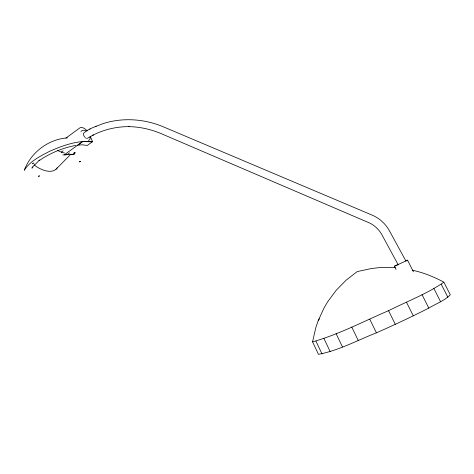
<?xml version="1.0" encoding="UTF-8"?>
<svg xmlns="http://www.w3.org/2000/svg" width="474" height="474" viewBox="0 0 474 474"><rect width="100%" height="100%" fill="white"/><g stroke="black" fill="none" stroke-linecap="round" stroke-linejoin="round"><path stroke-width="0.71" d="M412.161 270.162C423.258 272.532 433.911 276.769 443.865 282.19L450.3 294.816C444.328 300.848 435.956 303.745 428.798 308.088C411.598 316.869 394.078 325.004 376.421 332.837C357.307 340.261 338.738 350.576 318.457 354.315L312.562 341.849L315.767 327.783L318.072 320.981L324.02 307.981L327.641 301.843L336.084 290.414L346.008 280.276L357.23 271.59L371.326 268.533L378.572 267.709L385.907 267.372L395.328 267.686M32.475 166.901L31.959 168.175L34.566 164.638M318.273 320.667L319.363 318.789M33.921 163.317C34.098 162.363 31.355 164.069 33.05 163.761M39.508 159.963L34.478 165.207A22.402 12.294 42.1 0 0 57.188 167.855M56.021 169.242L70.958 154.091M312.562 341.849C338.91 334.419 363.44 321.419 388.556 310.677C407.03 301.387 426.807 293.975 443.865 282.19M61.472 152.089L63.119 150.779M65.922 138.088L80.248 127.613C82.997 126.919 85.462 129.029 87.198 130.913M80.959 131.547C82.263 130.089 84.336 129.734 85.918 130.972M90.226 136.281L92.602 141.643L82.707 141.554L64.423 154.69L74.459 154.554M92.335 141.839L82.707 141.554L77.618 145.21L82.144 144.789L87.24 145.465L92.602 141.643M88.508 140.618L90.084 139.036L90.096 136.802M39.099 160.71C50.072 153.043 62.752 147.87 75.893 145.37M405.904 261.002L388.964 229.955C385.273 223.675 379.65 218.567 373.038 215.504L163.666 126.955C144.446 118.773 122.298 117.238 102.384 123.844C96.074 126.564 88.282 128.543 83.465 133.431C83.294 134.823 83.939 136.18 84.828 137.205M87.743 138.094L93.307 134.983L92.833 135.208C104.114 129.485 116.734 126.511 129.384 126.629L128.833 126.641C140.031 126.825 151.111 129.366 161.409 133.733L369.388 222.91C374.436 225.292 378.69 229.256 381.517 234.061L398.231 264.848M74.619 152.764C75.384 151.923 75.313 153.469 74.169 153.043M39.158 176.287C40.912 175.238 37.203 176.245 38.595 176.47M95.695 126.398L96.181 126.173M89.705 129.206L90.184 128.981M413.441 271.851L407.551 260.173L394.445 266.228L396.063 269.463M398.124 264.528L394.445 266.228M405.916 260.925L407.551 260.173M74.631 153.161L75.07 152.806L74.128 152.96M82.725 141.554C71.248 142.514 60.299 146.662 49.806 151.212C40.432 156.094 30.105 161.018 24.263 170.255C30.934 152.403 48.378 139.202 67.415 137.869M86.706 138.343L87.269 138.325M85.438 137.762L86.078 138.153M441.282 284.299L447.859 297.228M433.9 288.53L440.589 301.731M422.038 294.656L428.798 308.088M406.502 302.246L413.281 315.832M388.556 310.677L395.298 324.334M369.761 319.203L376.421 332.837M351.773 327.078L358.308 340.599M336.102 333.66L342.489 346.974M323.926 338.46L330.141 351.518M315.98 341.209L322.03 353.977M61.555 152.338A1.541 0.907 52.1 0 1 61.756 152.207M64.482 153.001A22.823 11.897 42.7 0 1 57.668 150.448M74.068 152.912A5.06 1.985 -71.2 0 1 72.238 154.595M71.716 154.577A5.06 1.985 -71.2 0 1 71.307 154.263M69.524 152.853A7.857 6.512 24 0 1 62.87 154.88M79.259 161.841L80.669 161.385L79.259 161.841"/></g></svg>
